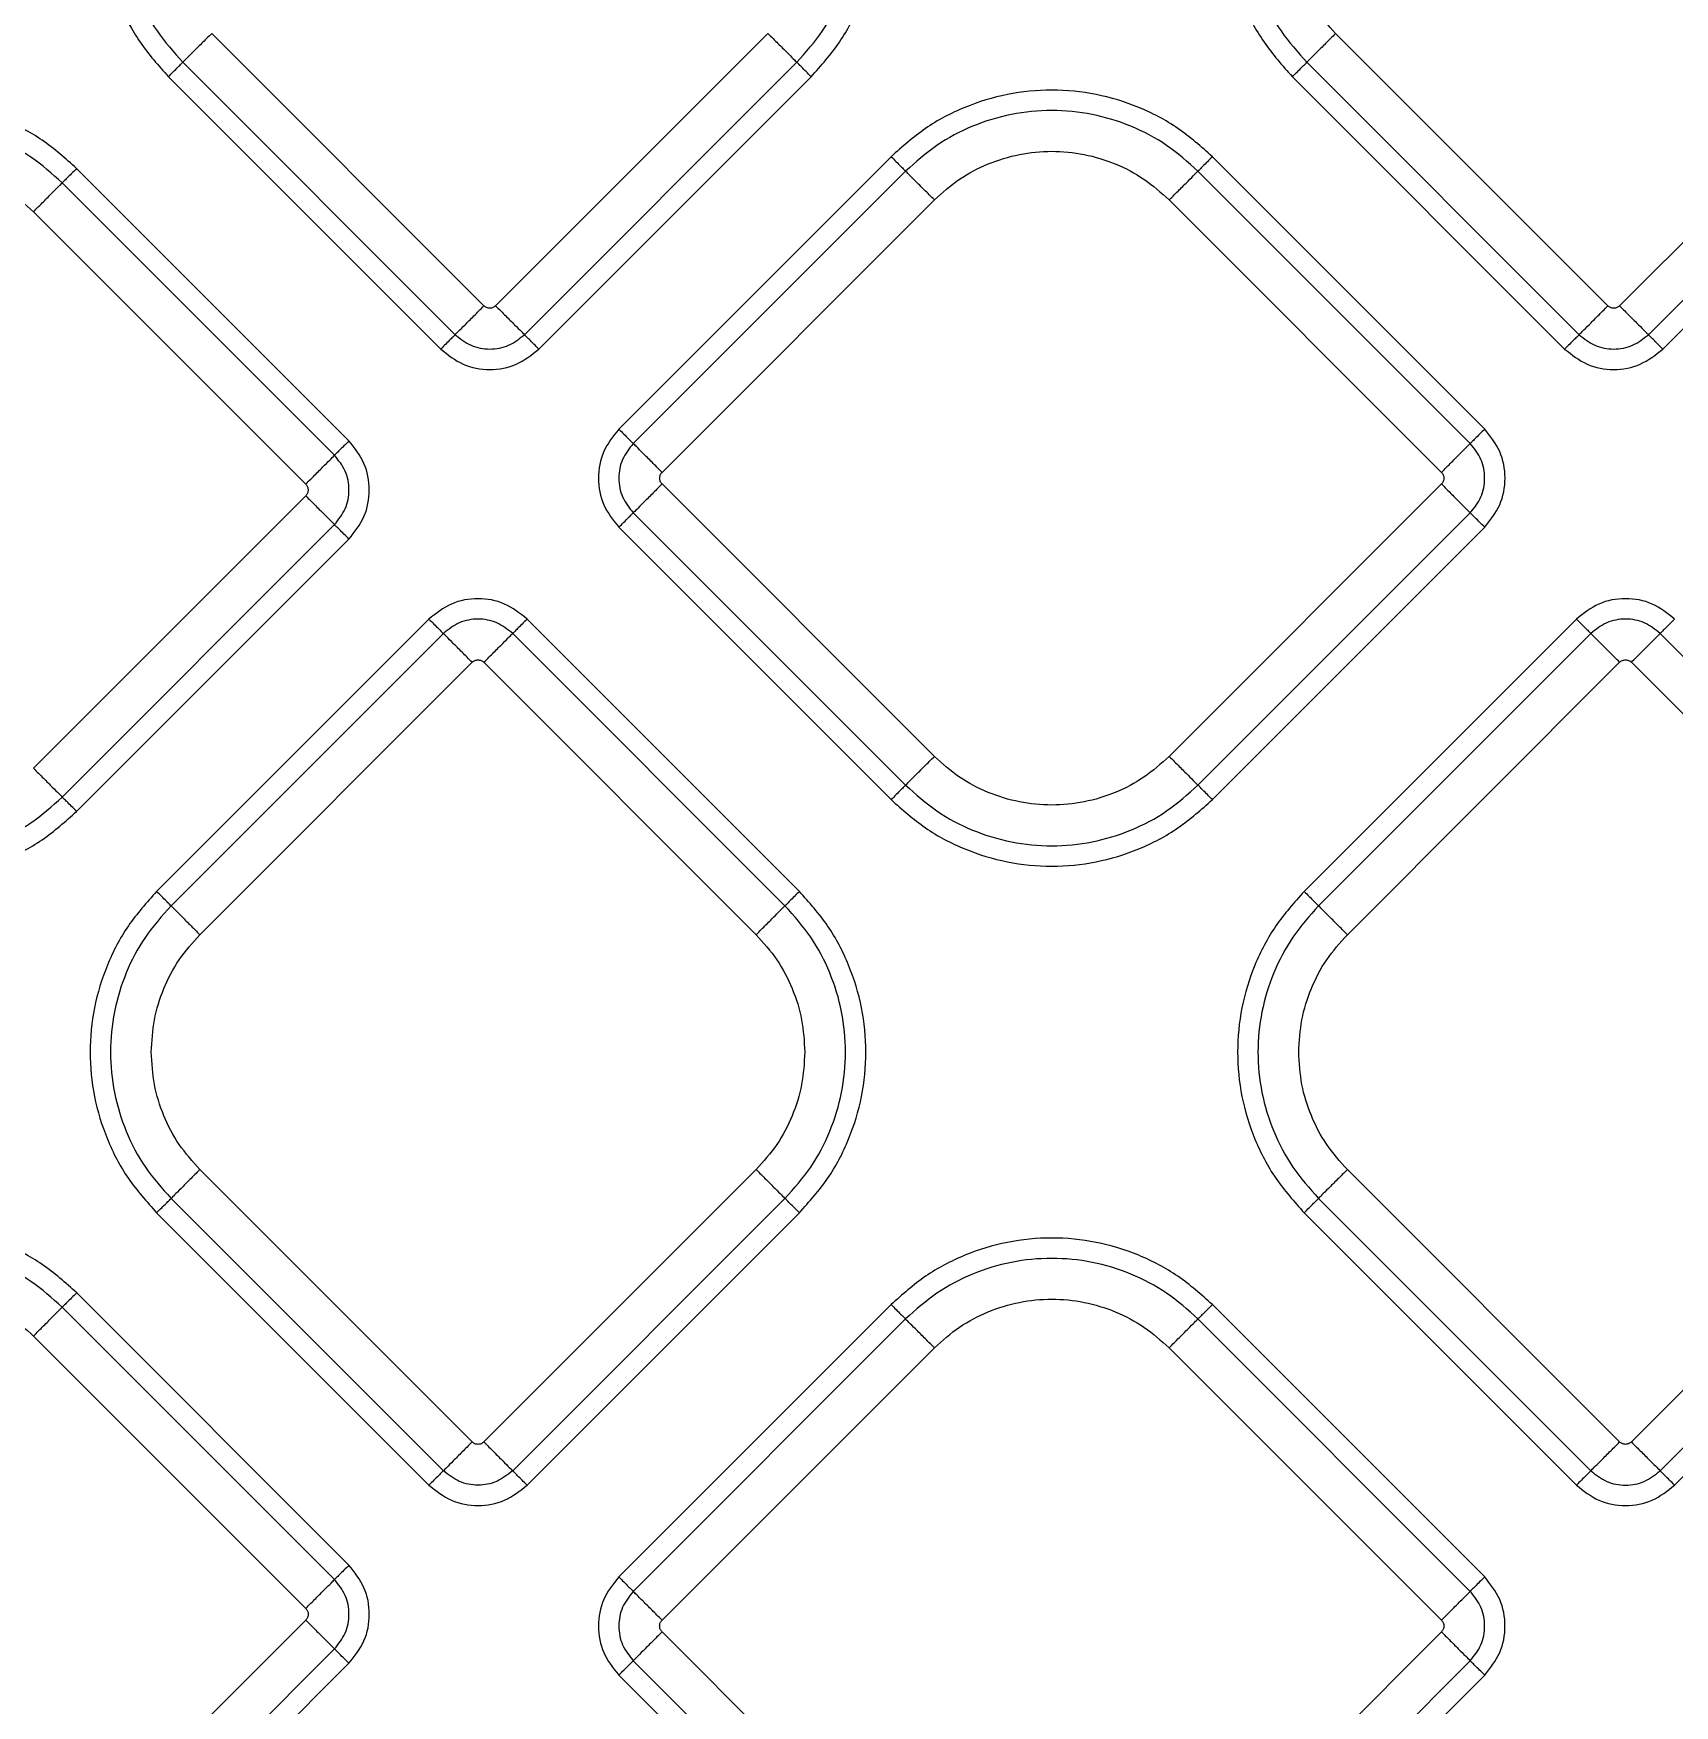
# Model space of a CAD drawing. Extents: x 400 to 501, y 484 to 634.
# Drawn here: x 456.23 to 460.201, y 544.394 to 548.439 of the extents above; entities that cross this region are included whole.
import ezdxf

# ---------------------------------------------------------------- set-up
doc = ezdxf.new("R2010")
doc.units = 0
doc.header["$MEASUREMENT"] = 0
doc.layers.add('DIM', color=3, linetype='Continuous')
doc.layers.add('GEOMETRY', color=3, linetype='Continuous', lineweight=25)

# ---------------------------------------------------------------- blocks, each defined once
blk = doc.blocks.new('2026 GRANDEE')
at = {"layer": 'GEOMETRY', "ltscale": 16}
for p, q in [((6.8952, -49.0601), (6.2364, -48.4013)), ((7.5823, -48.4013), (6.9235, -49.0601)), ((9.6147, -49.0602), (8.9559, -48.4013)), ((10.3018, -48.4013), (9.643, -49.0602)), ((6.1667, -48.471), (6.8255, -49.1299)), ((6.9932, -49.1299), (7.652, -48.471)), ((8.8861, -48.4711), (9.545, -49.1299)), ((9.7127, -49.1299), (10.3715, -48.4711)), ((6.1318, -48.5059), (6.7906, -49.1647)), ((7.0281, -49.1647), (7.6869, -48.5059)), ((8.8513, -48.5059), (9.5101, -49.1647)), ((9.7476, -49.1648), (10.4064, -48.5059)), ((6.5686, -49.3868), (5.9097, -48.7279)), ((7.8805, -48.6994), (7.2216, -49.3583)), ((7.9153, -48.7343), (7.2565, -49.3931)), ((9.2817, -49.3931), (8.6229, -48.7343)), ((9.3166, -49.3583), (8.6578, -48.6994)), ((6.5337, -49.4216), (5.8749, -48.7628)), ((7.3262, -49.4629), (7.985, -48.804)), ((8.5532, -48.804), (9.212, -49.4629)), ((5.8051, -48.8325), (6.464, -49.4914)), ((7.985, -50.15), (7.3262, -49.4911)), ((9.212, -49.4911), (8.5532, -50.15)), ((6.464, -49.5196), (5.8051, -50.1785)), ((7.2565, -49.5609), (7.9153, -50.2197)), ((8.6229, -50.2197), (9.2817, -49.5609)), ((5.8749, -50.2482), (6.5337, -49.5894)), ((5.9097, -50.2831), (6.5686, -49.6242)), ((7.2216, -49.5957), (7.8805, -50.2546)), ((8.6578, -50.2546), (9.3166, -49.5957)), ((6.7621, -49.8178), (6.1033, -50.4766)), ((7.6584, -50.4766), (6.9996, -49.8178)), ((9.5386, -49.8178), (8.8798, -50.4766)), ((6.797, -49.8526), (6.1381, -50.5115)), ((7.6235, -50.5115), (6.9647, -49.8526)), ((9.5735, -49.8526), (8.9147, -50.5114)), ((10.4, -50.5114), (9.7412, -49.8526)), ((6.2079, -50.5812), (6.8667, -49.9224)), ((6.895, -49.9224), (7.5538, -50.5812)), ((8.9844, -50.5812), (9.6432, -49.9223)), ((9.6715, -49.9223), (10.3303, -50.5812)), ((6.8667, -51.8082), (6.2079, -51.1493)), ((7.5538, -51.1493), (6.895, -51.8082)), ((9.6432, -51.8081), (8.9844, -51.1493)), ((10.3303, -51.1493), (9.6715, -51.8081)), ((6.1381, -51.2191), (6.797, -51.8779)), ((6.9647, -51.8779), (7.6235, -51.2191)), ((8.9147, -51.219), (9.5735, -51.8779)), ((9.7412, -51.8779), (10.4, -51.219)), ((6.1033, -51.2539), (6.7621, -51.9127)), ((6.9996, -51.9128), (7.6584, -51.2539)), ((8.8798, -51.2539), (9.5386, -51.9127)), ((9.7761, -51.9127), (10.4349, -51.2539)), ((6.5337, -52.1411), (5.8749, -51.4823)), ((6.5686, -52.1063), (5.9098, -51.4474)), ((7.8804, -51.4759), (7.2216, -52.1348)), ((9.3166, -52.1348), (8.6577, -51.4759)), ((7.9153, -51.5108), (7.2565, -52.1696)), ((9.2817, -52.1696), (8.6229, -51.5108)), ((5.8052, -51.552), (6.464, -52.2109)), ((7.3262, -52.2394), (7.985, -51.5805)), ((8.5531, -51.5805), (9.212, -52.2394)), ((6.464, -52.2391), (5.8052, -52.898)), ((7.985, -52.9265), (7.3262, -52.2676)), ((9.212, -52.2676), (8.5531, -52.9265)), ((6.0486, -52.794), (6.5337, -52.3089)), ((6.0835, -52.8288), (6.5686, -52.3437)), ((7.2216, -52.3722), (7.8804, -53.0311)), ((7.2565, -52.3374), (7.9153, -52.9962)), ((8.6229, -52.9962), (9.2817, -52.3374)), ((8.6577, -53.0311), (9.3166, -52.3722))]:
    blk.add_line(p, q, dxfattribs=at)
for points in [[(6.1318, -47.7286), (6.1078, -47.7555), (6.0598, -47.8092), (6.0096, -47.9057), (5.9778, -48.0093), (5.9673, -48.1172), (5.9778, -48.2252), (6.0096, -48.3287), (6.0598, -48.4252), (6.1078, -48.479), (6.1318, -48.5059)], [(6.1667, -47.7634), (6.1448, -47.7879), (6.1011, -47.8369), (6.0554, -47.9247), (6.0265, -48.019), (6.0169, -48.1172), (6.0265, -48.2155), (6.0554, -48.3098), (6.1011, -48.3976), (6.1448, -48.4466), (6.1667, -48.471)], [(7.652, -48.471), (7.6739, -48.4466), (7.7176, -48.3976), (7.7633, -48.3098), (7.7922, -48.2155), (7.8018, -48.1172), (7.7922, -48.019), (7.7633, -47.9247), (7.7176, -47.8369), (7.6739, -47.7879), (7.652, -47.7634)], [(7.6869, -48.5059), (7.7109, -48.479), (7.7589, -48.4252), (7.8091, -48.3287), (7.8409, -48.2252), (7.8514, -48.1172), (7.8409, -48.0093), (7.8091, -47.9057), (7.7589, -47.8092), (7.7109, -47.7555), (7.6869, -47.7286)], [(8.8513, -47.7286), (8.8273, -47.7555), (8.7793, -47.8093), (8.729, -47.9058), (8.6973, -48.0093), (8.6868, -48.1173), (8.6973, -48.2252), (8.729, -48.3288), (8.7793, -48.4253), (8.8273, -48.479), (8.8513, -48.5059)], [(8.8861, -47.7635), (8.8643, -47.788), (8.8206, -47.8369), (8.7749, -47.9247), (8.746, -48.019), (8.7364, -48.1173), (8.746, -48.2155), (8.7749, -48.3098), (8.8206, -48.3976), (8.8643, -48.4466), (8.8861, -48.4711)], [(8.9559, -48.4013), (8.9383, -48.3817), (8.9032, -48.3424), (8.8667, -48.2719), (8.8427, -48.1962), (8.8397, -48.1436), (8.8382, -48.1173)], [(6.2364, -48.4013), (6.2281, -48.4096), (6.2115, -48.4261), (6.1899, -48.4478), (6.1733, -48.4644), (6.1689, -48.4688), (6.1667, -48.471)], [(7.5823, -48.4013), (7.5906, -48.4096), (7.6072, -48.4261), (7.6288, -48.4478), (7.6454, -48.4644), (7.6498, -48.4688), (7.652, -48.471)], [(8.9559, -48.4013), (8.9476, -48.4096), (8.931, -48.4262), (8.9094, -48.4478), (8.8928, -48.4644), (8.8884, -48.4688), (8.8861, -48.4711)], [(6.1318, -48.5059), (6.1359, -48.5017), (6.1442, -48.4935), (6.155, -48.4826), (6.1633, -48.4743), (6.1655, -48.4721), (6.1667, -48.471)], [(7.6869, -48.5059), (7.6828, -48.5017), (7.6745, -48.4935), (7.6637, -48.4826), (7.6554, -48.4743), (7.6532, -48.4721), (7.652, -48.471)], [(8.8513, -48.5059), (8.8554, -48.5018), (8.8637, -48.4935), (8.8745, -48.4827), (8.8828, -48.4744), (8.885, -48.4722), (8.8861, -48.4711)], [(5.9097, -48.7279), (5.8828, -48.704), (5.8291, -48.656), (5.7326, -48.6057), (5.629, -48.574), (5.5211, -48.5634), (5.4131, -48.574), (5.3096, -48.6057), (5.2131, -48.656), (5.1593, -48.704), (5.1324, -48.7279)], [(8.6578, -48.6994), (8.6309, -48.6754), (8.5771, -48.6275), (8.4806, -48.5772), (8.3771, -48.5455), (8.2691, -48.5349), (8.1611, -48.5455), (8.0576, -48.5772), (7.9611, -48.6275), (7.9073, -48.6754), (7.8805, -48.6994)], [(8.6229, -48.7343), (8.5984, -48.7125), (8.5495, -48.6688), (8.4616, -48.623), (8.3674, -48.5942), (8.2691, -48.5846), (8.1708, -48.5942), (8.0766, -48.623), (7.9887, -48.6688), (7.9398, -48.7125), (7.9153, -48.7343)], [(5.8749, -48.7628), (5.8504, -48.741), (5.8014, -48.6973), (5.7136, -48.6515), (5.6194, -48.6227), (5.5211, -48.6131), (5.4228, -48.6227), (5.3285, -48.6515), (5.2407, -48.6973), (5.1918, -48.741), (5.1673, -48.7628)], [(7.985, -48.804), (8.0047, -48.7865), (8.044, -48.7514), (8.1145, -48.7147), (8.1902, -48.6915), (8.2691, -48.6838), (8.348, -48.6915), (8.4237, -48.7147), (8.4942, -48.7514), (8.5335, -48.7865), (8.5532, -48.804)], [(5.237, -48.8325), (5.2567, -48.815), (5.296, -48.7799), (5.3665, -48.7432), (5.4422, -48.72), (5.5211, -48.7123), (5.6, -48.72), (5.6757, -48.7432), (5.7462, -48.7799), (5.7855, -48.815), (5.8051, -48.8325)], [(5.9097, -48.7279), (5.9056, -48.7321), (5.8973, -48.7404), (5.8865, -48.7512), (5.8782, -48.7595), (5.876, -48.7617), (5.8749, -48.7628)], [(7.8805, -48.6994), (7.8846, -48.7036), (7.8929, -48.7119), (7.9037, -48.7227), (7.912, -48.731), (7.9142, -48.7332), (7.9153, -48.7343)], [(7.985, -48.804), (7.9768, -48.7957), (7.9602, -48.7792), (7.9386, -48.7575), (7.922, -48.7409), (7.9175, -48.7365), (7.9153, -48.7343)], [(8.5532, -48.804), (8.5615, -48.7957), (8.578, -48.7792), (8.5997, -48.7575), (8.6163, -48.7409), (8.6207, -48.7365), (8.6229, -48.7343)], [(8.6578, -48.6994), (8.6536, -48.7036), (8.6453, -48.7119), (8.6345, -48.7227), (8.6262, -48.731), (8.624, -48.7332), (8.6229, -48.7343)], [(5.8051, -48.8325), (5.8134, -48.8243), (5.83, -48.8077), (5.8516, -48.786), (5.8682, -48.7694), (5.8727, -48.765), (5.8749, -48.7628)], [(6.8255, -49.1299), (6.8277, -49.1276), (6.8321, -49.1232), (6.8487, -49.1066), (6.8704, -49.085), (6.8869, -49.0684), (6.8952, -49.0601)], [(6.9235, -49.0601), (6.9318, -49.0684), (6.9483, -49.085), (6.97, -49.1066), (6.9866, -49.1232), (6.991, -49.1276), (6.9932, -49.1299)], [(9.545, -49.1299), (9.5472, -49.1277), (9.5516, -49.1233), (9.5682, -49.1067), (9.5899, -49.085), (9.6064, -49.0684), (9.6147, -49.0602)], [(9.643, -49.0602), (9.6513, -49.0684), (9.6678, -49.085), (9.6895, -49.1067), (9.7061, -49.1233), (9.7105, -49.1277), (9.7127, -49.1299)], [(6.8255, -49.1299), (6.8244, -49.131), (6.8222, -49.1332), (6.8139, -49.1415), (6.803, -49.1523), (6.7948, -49.1606), (6.7906, -49.1647)], [(7.0281, -49.1647), (7.0239, -49.1606), (7.0157, -49.1523), (7.0048, -49.1415), (6.9965, -49.1332), (6.9943, -49.131), (6.9932, -49.1299)], [(9.545, -49.1299), (9.5439, -49.131), (9.5417, -49.1332), (9.5334, -49.1415), (9.5225, -49.1523), (9.5143, -49.1606), (9.5101, -49.1647)], [(9.7476, -49.1647), (9.7434, -49.1606), (9.7351, -49.1523), (9.7243, -49.1415), (9.716, -49.1332), (9.7138, -49.131), (9.7127, -49.1299)], [(7.2216, -49.3583), (7.2258, -49.3624), (7.234, -49.3707), (7.2449, -49.3815), (7.2532, -49.3898), (7.2554, -49.392), (7.2565, -49.3931)], [(9.3166, -49.3583), (9.3125, -49.3624), (9.3042, -49.3707), (9.2933, -49.3815), (9.285, -49.3898), (9.2828, -49.392), (9.2817, -49.3931)], [(6.464, -49.4914), (6.4723, -49.4831), (6.4888, -49.4665), (6.5105, -49.4449), (6.5271, -49.4283), (6.5315, -49.4239), (6.5337, -49.4216)], [(6.5686, -49.3868), (6.5644, -49.3909), (6.5561, -49.3992), (6.5453, -49.41), (6.537, -49.4183), (6.5348, -49.4205), (6.5337, -49.4216)], [(7.3262, -49.4629), (7.3179, -49.4546), (7.3014, -49.438), (7.2797, -49.4164), (7.2631, -49.3998), (7.2587, -49.3953), (7.2565, -49.3931)], [(9.212, -49.4629), (9.2203, -49.4546), (9.2368, -49.438), (9.2585, -49.4164), (9.2751, -49.3998), (9.2795, -49.3953), (9.2817, -49.3931)], [(7.3262, -49.4911), (7.3179, -49.4994), (7.3014, -49.516), (7.2797, -49.5376), (7.2631, -49.5542), (7.2587, -49.5586), (7.2565, -49.5609)], [(9.212, -49.4911), (9.2203, -49.4994), (9.2368, -49.516), (9.2585, -49.5376), (9.2751, -49.5542), (9.2795, -49.5586), (9.2817, -49.5609)], [(6.464, -49.5196), (6.4723, -49.5279), (6.4888, -49.5445), (6.5105, -49.5661), (6.5271, -49.5827), (6.5315, -49.5872), (6.5337, -49.5894)], [(7.2216, -49.5957), (7.2258, -49.5916), (7.234, -49.5833), (7.2449, -49.5725), (7.2532, -49.5642), (7.2554, -49.562), (7.2565, -49.5609)], [(9.3166, -49.5957), (9.3125, -49.5916), (9.3042, -49.5833), (9.2933, -49.5725), (9.285, -49.5642), (9.2828, -49.562), (9.2817, -49.5609)], [(6.5686, -49.6242), (6.5644, -49.6201), (6.5561, -49.6118), (6.5453, -49.601), (6.537, -49.5927), (6.5348, -49.5905), (6.5337, -49.5894)], [(6.7621, -49.8178), (6.7663, -49.8219), (6.7745, -49.8302), (6.7854, -49.841), (6.7937, -49.8493), (6.7959, -49.8515), (6.797, -49.8526)], [(6.9996, -49.8178), (6.9954, -49.8219), (6.9871, -49.8302), (6.9763, -49.841), (6.968, -49.8493), (6.9658, -49.8515), (6.9647, -49.8526)], [(9.5386, -49.8178), (9.5428, -49.8219), (9.551, -49.8302), (9.5619, -49.841), (9.5702, -49.8493), (9.5724, -49.8515), (9.5735, -49.8526)], [(9.7761, -49.8178), (9.7719, -49.8219), (9.7637, -49.8302), (9.7528, -49.841), (9.7445, -49.8493), (9.7423, -49.8515), (9.7412, -49.8526)], [(6.8667, -49.9224), (6.8584, -49.9141), (6.8419, -49.8975), (6.8202, -49.8759), (6.8036, -49.8593), (6.7992, -49.8549), (6.797, -49.8526)], [(6.895, -49.9224), (6.9033, -49.9141), (6.9198, -49.8975), (6.9415, -49.8759), (6.9581, -49.8593), (6.9625, -49.8549), (6.9647, -49.8526)], [(9.6432, -49.9223), (9.6349, -49.9141), (9.6184, -49.8975), (9.5967, -49.8758), (9.5801, -49.8593), (9.5757, -49.8548), (9.5735, -49.8526)], [(9.6715, -49.9223), (9.6798, -49.9141), (9.6963, -49.8975), (9.718, -49.8758), (9.7346, -49.8593), (9.739, -49.8548), (9.7412, -49.8526)], [(7.9153, -50.2197), (7.9175, -50.2175), (7.922, -50.2131), (7.9386, -50.1965), (7.9602, -50.1748), (7.9768, -50.1582), (7.985, -50.15)], [(8.5532, -50.15), (8.5335, -50.1675), (8.4942, -50.2026), (8.4237, -50.2393), (8.348, -50.2625), (8.2691, -50.2702), (8.1902, -50.2625), (8.1145, -50.2393), (8.044, -50.2026), (8.0047, -50.1675), (7.985, -50.15)], [(8.5532, -50.15), (8.5615, -50.1582), (8.578, -50.1748), (8.5997, -50.1965), (8.6163, -50.2131), (8.6207, -50.2175), (8.6229, -50.2197)], [(5.8051, -50.1785), (5.8134, -50.1868), (5.83, -50.2033), (5.8516, -50.225), (5.8682, -50.2416), (5.8727, -50.246), (5.8749, -50.2482)], [(7.9153, -50.2197), (7.9142, -50.2208), (7.912, -50.223), (7.9037, -50.2313), (7.8929, -50.2421), (7.8846, -50.2504), (7.8805, -50.2546)], [(7.9153, -50.2197), (7.9398, -50.2415), (7.9887, -50.2852), (8.0766, -50.331), (8.1708, -50.3598), (8.2691, -50.3694), (8.3674, -50.3598), (8.4616, -50.331), (8.5495, -50.2852), (8.5984, -50.2415), (8.6229, -50.2197)], [(8.6578, -50.2546), (8.6536, -50.2504), (8.6453, -50.2421), (8.6345, -50.2313), (8.6262, -50.223), (8.624, -50.2208), (8.6229, -50.2197)], [(5.1673, -50.2482), (5.1918, -50.27), (5.2407, -50.3137), (5.3285, -50.3595), (5.4228, -50.3883), (5.5211, -50.3979), (5.6194, -50.3883), (5.7136, -50.3595), (5.8014, -50.3137), (5.8504, -50.27), (5.8749, -50.2482)], [(5.9097, -50.2831), (5.9056, -50.2789), (5.8973, -50.2706), (5.8865, -50.2598), (5.8782, -50.2515), (5.876, -50.2493), (5.8749, -50.2482)], [(7.8805, -50.2546), (7.9073, -50.2785), (7.9611, -50.3265), (8.0576, -50.3768), (8.1611, -50.4085), (8.2691, -50.4191), (8.3771, -50.4085), (8.4806, -50.3768), (8.5771, -50.3265), (8.6309, -50.2785), (8.6578, -50.2546)], [(5.1324, -50.2831), (5.1593, -50.3071), (5.2131, -50.355), (5.3096, -50.4053), (5.4131, -50.437), (5.5211, -50.4476), (5.629, -50.437), (5.7326, -50.4053), (5.8291, -50.355), (5.8828, -50.3071), (5.9097, -50.2831)], [(6.1033, -50.4766), (6.0793, -50.5035), (6.0313, -50.5573), (5.981, -50.6538), (5.9493, -50.7573), (5.9388, -50.8653), (5.9493, -50.9732), (5.981, -51.0768), (6.0313, -51.1733), (6.0793, -51.227), (6.1033, -51.2539)], [(6.1381, -50.5115), (6.1163, -50.536), (6.0726, -50.5849), (6.0269, -50.6727), (5.998, -50.767), (5.9884, -50.8653), (5.998, -50.9635), (6.0269, -51.0578), (6.0726, -51.1456), (6.1163, -51.1946), (6.1381, -51.2191)], [(6.1381, -50.5115), (6.137, -50.5104), (6.1348, -50.5082), (6.1265, -50.4999), (6.1157, -50.489), (6.1074, -50.4808), (6.1033, -50.4766)], [(6.1381, -50.5115), (6.1404, -50.5137), (6.1448, -50.5181), (6.1614, -50.5347), (6.183, -50.5564), (6.1996, -50.5729), (6.2079, -50.5812)], [(7.5538, -50.5812), (7.5621, -50.5729), (7.5786, -50.5564), (7.6003, -50.5347), (7.6169, -50.5181), (7.6213, -50.5137), (7.6235, -50.5115)], [(7.6584, -50.4766), (7.6543, -50.4808), (7.646, -50.489), (7.6352, -50.4999), (7.6269, -50.5082), (7.6246, -50.5104), (7.6235, -50.5115)], [(7.6235, -51.2191), (7.6454, -51.1946), (7.6891, -51.1456), (7.7348, -51.0578), (7.7637, -50.9635), (7.7733, -50.8653), (7.7637, -50.767), (7.7348, -50.6727), (7.6891, -50.5849), (7.6454, -50.536), (7.6235, -50.5115)], [(7.6584, -51.2539), (7.6824, -51.227), (7.7304, -51.1733), (7.7806, -51.0768), (7.8123, -50.9732), (7.8229, -50.8653), (7.8123, -50.7573), (7.7806, -50.6538), (7.7304, -50.5573), (7.6824, -50.5035), (7.6584, -50.4766)], [(8.8798, -50.4766), (8.8558, -50.5035), (8.8078, -50.5572), (8.7576, -50.6537), (8.7258, -50.7573), (8.7153, -50.8652), (8.7258, -50.9732), (8.7576, -51.0767), (8.8078, -51.1732), (8.8558, -51.227), (8.8798, -51.2539)], [(8.9147, -50.5114), (8.8928, -50.5359), (8.8491, -50.5849), (8.8034, -50.6727), (8.7745, -50.767), (8.7649, -50.8652), (8.7745, -50.9635), (8.8034, -51.0578), (8.8491, -51.1456), (8.8928, -51.1946), (8.9147, -51.219)], [(8.8798, -50.4766), (8.8839, -50.4807), (8.8922, -50.489), (8.903, -50.4998), (8.9113, -50.5081), (8.9135, -50.5103), (8.9147, -50.5114)], [(8.9844, -50.5812), (8.9761, -50.5729), (8.9595, -50.5563), (8.9379, -50.5347), (8.9213, -50.5181), (8.9169, -50.5137), (8.9147, -50.5114)], [(6.0902, -50.8653), (6.0917, -50.839), (6.0947, -50.7864), (6.1187, -50.7107), (6.1552, -50.6401), (6.1903, -50.6009), (6.2079, -50.5812)], [(7.5538, -50.5812), (7.5714, -50.6009), (7.6065, -50.6401), (7.643, -50.7107), (7.667, -50.7864), (7.67, -50.839), (7.6715, -50.8653)], [(8.8667, -50.8652), (8.8682, -50.8389), (8.8712, -50.7863), (8.8952, -50.7106), (8.9317, -50.6401), (8.9668, -50.6008), (8.9844, -50.5812)], [(6.2079, -51.1493), (6.1903, -51.1297), (6.1552, -51.0904), (6.1187, -51.0199), (6.0947, -50.9442), (6.0917, -50.8916), (6.0902, -50.8653)], [(7.6715, -50.8653), (7.67, -50.8916), (7.667, -50.9442), (7.643, -51.0199), (7.6065, -51.0904), (7.5714, -51.1297), (7.5538, -51.1493)], [(8.9844, -51.1493), (8.9668, -51.1297), (8.9317, -51.0904), (8.8952, -51.0198), (8.8712, -50.9441), (8.8682, -50.8915), (8.8667, -50.8652)], [(6.2079, -51.1493), (6.1996, -51.1576), (6.183, -51.1742), (6.1614, -51.1958), (6.1448, -51.2124), (6.1404, -51.2168), (6.1381, -51.2191)], [(7.5538, -51.1493), (7.5621, -51.1576), (7.5786, -51.1742), (7.6003, -51.1958), (7.6169, -51.2124), (7.6213, -51.2168), (7.6235, -51.2191)], [(8.9844, -51.1493), (8.9761, -51.1576), (8.9595, -51.1741), (8.9379, -51.1958), (8.9213, -51.2124), (8.9169, -51.2168), (8.9147, -51.219)], [(6.1033, -51.2539), (6.1074, -51.2498), (6.1157, -51.2415), (6.1265, -51.2307), (6.1348, -51.2224), (6.137, -51.2202), (6.1381, -51.2191)], [(7.6584, -51.2539), (7.6543, -51.2498), (7.646, -51.2415), (7.6352, -51.2307), (7.6269, -51.2224), (7.6246, -51.2202), (7.6235, -51.2191)], [(8.8798, -51.2539), (8.8839, -51.2497), (8.8922, -51.2415), (8.903, -51.2306), (8.9113, -51.2223), (8.9135, -51.2201), (8.9147, -51.219)], [(5.9098, -51.4474), (5.8829, -51.4234), (5.8291, -51.3755), (5.7326, -51.3252), (5.6291, -51.2935), (5.5211, -51.2829), (5.4131, -51.2935), (5.3096, -51.3252), (5.2131, -51.3755), (5.1593, -51.4234), (5.1325, -51.4474)], [(8.6577, -51.4759), (8.6308, -51.452), (8.5771, -51.404), (8.4806, -51.3537), (8.377, -51.322), (8.2691, -51.3114), (8.1611, -51.322), (8.0576, -51.3537), (7.9611, -51.404), (7.9073, -51.452), (7.8804, -51.4759)], [(5.8749, -51.4823), (5.8504, -51.4605), (5.8015, -51.4168), (5.7136, -51.371), (5.6194, -51.3422), (5.5211, -51.3326), (5.4228, -51.3422), (5.3286, -51.371), (5.2407, -51.4168), (5.1918, -51.4605), (5.1673, -51.4823)], [(8.6229, -51.5108), (8.5984, -51.489), (8.5494, -51.4453), (8.4616, -51.3995), (8.3674, -51.3707), (8.2691, -51.3611), (8.1708, -51.3707), (8.0765, -51.3995), (7.9887, -51.4453), (7.9398, -51.489), (7.9153, -51.5108)], [(5.237, -51.552), (5.2567, -51.5345), (5.296, -51.4994), (5.3665, -51.4627), (5.4422, -51.4395), (5.5211, -51.4318), (5.6, -51.4395), (5.6757, -51.4627), (5.7462, -51.4994), (5.7855, -51.5345), (5.8052, -51.552)], [(5.8052, -51.552), (5.8135, -51.5437), (5.83, -51.5272), (5.8517, -51.5055), (5.8683, -51.4889), (5.8727, -51.4845), (5.8749, -51.4823)], [(5.9098, -51.4474), (5.9056, -51.4516), (5.8973, -51.4599), (5.8865, -51.4707), (5.8782, -51.479), (5.876, -51.4812), (5.8749, -51.4823)], [(7.8804, -51.4759), (7.8846, -51.4801), (7.8928, -51.4884), (7.9037, -51.4992), (7.912, -51.5075), (7.9142, -51.5097), (7.9153, -51.5108)], [(7.985, -51.5805), (8.0047, -51.563), (8.044, -51.5279), (8.1145, -51.4912), (8.1902, -51.468), (8.2691, -51.4603), (8.348, -51.468), (8.4237, -51.4912), (8.4942, -51.5279), (8.5335, -51.563), (8.5531, -51.5805)], [(8.6577, -51.4759), (8.6536, -51.4801), (8.6453, -51.4884), (8.6345, -51.4992), (8.6262, -51.5075), (8.624, -51.5097), (8.6229, -51.5108)], [(7.985, -51.5805), (7.9767, -51.5723), (7.9602, -51.5557), (7.9385, -51.534), (7.9219, -51.5174), (7.9175, -51.513), (7.9153, -51.5108)], [(8.5531, -51.5805), (8.5614, -51.5723), (8.578, -51.5557), (8.5996, -51.534), (8.6162, -51.5174), (8.6207, -51.513), (8.6229, -51.5108)], [(6.8667, -51.8082), (6.8584, -51.8164), (6.8419, -51.833), (6.8202, -51.8547), (6.8036, -51.8713), (6.7992, -51.8757), (6.797, -51.8779)], [(6.895, -51.8082), (6.9033, -51.8164), (6.9198, -51.833), (6.9415, -51.8547), (6.9581, -51.8713), (6.9625, -51.8757), (6.9647, -51.8779)], [(9.5735, -51.8779), (9.5757, -51.8756), (9.5801, -51.8712), (9.5967, -51.8546), (9.6184, -51.833), (9.6349, -51.8164), (9.6432, -51.8081)], [(9.6715, -51.8081), (9.6798, -51.8164), (9.6963, -51.833), (9.718, -51.8546), (9.7346, -51.8712), (9.739, -51.8756), (9.7412, -51.8779)], [(6.797, -51.8779), (6.7959, -51.879), (6.7937, -51.8812), (6.7854, -51.8895), (6.7745, -51.9003), (6.7663, -51.9086), (6.7621, -51.9128)], [(6.9996, -51.9127), (6.9954, -51.9086), (6.9871, -51.9003), (6.9763, -51.8895), (6.968, -51.8812), (6.9658, -51.879), (6.9647, -51.8779)], [(9.5735, -51.8779), (9.5724, -51.879), (9.5702, -51.8812), (9.5619, -51.8895), (9.551, -51.9003), (9.5428, -51.9086), (9.5386, -51.9127)], [(9.7761, -51.9127), (9.7719, -51.9086), (9.7637, -51.9003), (9.7528, -51.8895), (9.7445, -51.8812), (9.7423, -51.879), (9.7412, -51.8779)], [(6.5686, -52.1063), (6.5645, -52.1104), (6.5562, -52.1187), (6.5453, -52.1295), (6.537, -52.1378), (6.5348, -52.14), (6.5337, -52.1411)], [(6.464, -52.2109), (6.4723, -52.2026), (6.4888, -52.186), (6.5105, -52.1644), (6.5271, -52.1478), (6.5315, -52.1433), (6.5337, -52.1411)], [(7.2216, -52.1348), (7.2257, -52.1389), (7.234, -52.1472), (7.2448, -52.158), (7.2531, -52.1663), (7.2553, -52.1685), (7.2565, -52.1696)], [(7.3262, -52.2394), (7.3179, -52.2311), (7.3013, -52.2145), (7.2797, -52.1929), (7.2631, -52.1763), (7.2587, -52.1719), (7.2565, -52.1696)], [(9.212, -52.2394), (9.2203, -52.2311), (9.2368, -52.2145), (9.2585, -52.1929), (9.2751, -52.1763), (9.2795, -52.1719), (9.2817, -52.1696)], [(9.3166, -52.1348), (9.3124, -52.1389), (9.3041, -52.1472), (9.2933, -52.158), (9.285, -52.1663), (9.2828, -52.1685), (9.2817, -52.1696)], [(6.464, -52.2391), (6.4723, -52.2474), (6.4888, -52.264), (6.5105, -52.2856), (6.5271, -52.3022), (6.5315, -52.3066), (6.5337, -52.3089)], [(7.3262, -52.2676), (7.3179, -52.2759), (7.3013, -52.2925), (7.2797, -52.3141), (7.2631, -52.3307), (7.2587, -52.3352), (7.2565, -52.3374)], [(9.212, -52.2676), (9.2203, -52.2759), (9.2368, -52.2925), (9.2585, -52.3141), (9.2751, -52.3307), (9.2795, -52.3352), (9.2817, -52.3374)], [(6.5686, -52.3437), (6.5645, -52.3396), (6.5562, -52.3313), (6.5453, -52.3205), (6.537, -52.3122), (6.5348, -52.31), (6.5337, -52.3089)], [(7.2216, -52.3722), (7.2257, -52.3681), (7.234, -52.3598), (7.2448, -52.349), (7.2531, -52.3407), (7.2553, -52.3385), (7.2565, -52.3374)], [(9.3166, -52.3722), (9.3124, -52.3681), (9.3041, -52.3598), (9.2933, -52.349), (9.285, -52.3407), (9.2828, -52.3385), (9.2817, -52.3374)]]:
    blk.add_open_spline(points, degree=3, dxfattribs=at)
for points, knots in [([(6.9235, -49.0601), (6.9214, -49.0618), (6.9173, -49.065), (6.9093, -49.0665), (6.9014, -49.065), (6.8973, -49.0618), (6.8952, -49.0601)], [0, 0, 0, 0, 0.250227, 0.500001, 0.749773, 1, 1, 1, 1]), ([(9.643, -49.0602), (9.6409, -49.0618), (9.6368, -49.0651), (9.6288, -49.0665), (9.6209, -49.0651), (9.6168, -49.0618), (9.6147, -49.0602)], [0, 0, 0, 0, 0.250227, 0.500001, 0.749773, 1, 1, 1, 1]), ([(6.8255, -49.1299), (6.8377, -49.1396), (6.8623, -49.159), (6.9093, -49.1674), (6.9564, -49.159), (6.981, -49.1396), (6.9932, -49.1299)], [0, 0, 0, 0, 0.249985, 0.499995, 0.750018, 1, 1, 1, 1]), ([(9.545, -49.1299), (9.5572, -49.1396), (9.5817, -49.159), (9.6288, -49.1675), (9.6759, -49.159), (9.7004, -49.1396), (9.7127, -49.1299)], [0, 0, 0, 0, 0.249985, 0.499995, 0.750018, 1, 1, 1, 1]), ([(6.7906, -49.1647), (6.808, -49.1785), (6.8427, -49.206), (6.9093, -49.2179), (6.976, -49.206), (7.0107, -49.1785), (7.0281, -49.1647)], [0, 0, 0, 0, 0.250039, 0.499994, 0.749965, 1, 1, 1, 1]), ([(9.5101, -49.1647), (9.5275, -49.1785), (9.5622, -49.206), (9.6288, -49.2179), (9.6955, -49.206), (9.7302, -49.1785), (9.7476, -49.1648)], [0, 0, 0, 0, 0.250039, 0.499994, 0.749965, 1, 1, 1, 1]), ([(7.2216, -49.3583), (7.2079, -49.3756), (7.1804, -49.4103), (7.1684, -49.477), (7.1804, -49.5437), (7.2079, -49.5784), (7.2216, -49.5957)], [0, 0, 0, 0, 0.250039, 0.499994, 0.749965, 1, 1, 1, 1]), ([(9.3166, -49.5957), (9.3303, -49.5784), (9.3578, -49.5437), (9.3698, -49.477), (9.3578, -49.4103), (9.3303, -49.3756), (9.3166, -49.3583)], [0, 0, 0, 0, 0.250039, 0.499994, 0.749965, 1, 1, 1, 1]), ([(6.5337, -49.5894), (6.5434, -49.5771), (6.5628, -49.5526), (6.5713, -49.5055), (6.5628, -49.4584), (6.5434, -49.4339), (6.5337, -49.4216)], [0, 0, 0, 0, 0.249985, 0.499995, 0.750018, 1, 1, 1, 1]), ([(6.5686, -49.6242), (6.5823, -49.6069), (6.6098, -49.5722), (6.6217, -49.5055), (6.6098, -49.4388), (6.5823, -49.4041), (6.5686, -49.3868)], [0, 0, 0, 0, 0.250039, 0.499994, 0.749965, 1, 1, 1, 1]), ([(7.2565, -49.3931), (7.2468, -49.4054), (7.2273, -49.4299), (7.2189, -49.477), (7.2273, -49.5241), (7.2468, -49.5486), (7.2565, -49.5609)], [0, 0, 0, 0, 0.2499848, 0.4999945, 0.7500184, 1, 1, 1, 1]), ([(9.2817, -49.5609), (9.2914, -49.5486), (9.3109, -49.5241), (9.3193, -49.477), (9.3109, -49.4299), (9.2914, -49.4054), (9.2817, -49.3931)], [0, 0, 0, 0, 0.249985, 0.499995, 0.750018, 1, 1, 1, 1]), ([(7.3262, -49.4911), (7.3246, -49.4891), (7.3213, -49.4849), (7.3199, -49.477), (7.3213, -49.4691), (7.3246, -49.4649), (7.3262, -49.4629)], [0, 0, 0, 0, 0.250227, 0.500001, 0.749773, 1, 1, 1, 1]), ([(9.212, -49.4629), (9.2136, -49.4649), (9.2169, -49.4691), (9.2184, -49.477), (9.2169, -49.4849), (9.2136, -49.4891), (9.212, -49.4911)], [0, 0, 0, 0, 0.250227, 0.500001, 0.749773, 1, 1, 1, 1]), ([(6.464, -49.4914), (6.4656, -49.4934), (6.4689, -49.4976), (6.4703, -49.5055), (6.4689, -49.5134), (6.4656, -49.5176), (6.464, -49.5196)], [0, 0, 0, 0, 0.250227, 0.500001, 0.749773, 1, 1, 1, 1]), ([(6.9996, -49.8178), (6.9822, -49.804), (6.9475, -49.7765), (6.8808, -49.7646), (6.8142, -49.7765), (6.7795, -49.804), (6.7621, -49.8178)], [0, 0, 0, 0, 0.250039, 0.499994, 0.749965, 1, 1, 1, 1]), ([(9.7761, -49.8178), (9.7587, -49.804), (9.724, -49.7765), (9.6574, -49.7646), (9.5907, -49.7765), (9.556, -49.804), (9.5386, -49.8178)], [0, 0, 0, 0, 0.2500385, 0.4999937, 0.7499651, 1, 1, 1, 1]), ([(6.9647, -49.8526), (6.9524, -49.8429), (6.9279, -49.8235), (6.8808, -49.8151), (6.8337, -49.8235), (6.8092, -49.8429), (6.797, -49.8526)], [0, 0, 0, 0, 0.2499848, 0.4999945, 0.7500184, 1, 1, 1, 1]), ([(9.7412, -49.8526), (9.729, -49.8429), (9.7044, -49.8235), (9.6573, -49.8151), (9.6103, -49.8235), (9.5857, -49.8429), (9.5735, -49.8526)], [0, 0, 0, 0, 0.249985, 0.499995, 0.750018, 1, 1, 1, 1]), ([(6.8667, -49.9224), (6.8688, -49.9207), (6.8729, -49.9175), (6.8808, -49.916), (6.8888, -49.9175), (6.8929, -49.9207), (6.895, -49.9224)], [0, 0, 0, 0, 0.2502271, 0.500001, 0.7497726, 1, 1, 1, 1]), ([(9.6432, -49.9223), (9.6453, -49.9207), (9.6494, -49.9174), (9.6573, -49.916), (9.6653, -49.9174), (9.6694, -49.9207), (9.6715, -49.9223)], [0, 0, 0, 0, 0.250227, 0.500001, 0.749773, 1, 1, 1, 1]), ([(6.895, -51.8082), (6.8929, -51.8098), (6.8888, -51.8131), (6.8808, -51.8145), (6.8729, -51.8131), (6.8688, -51.8098), (6.8667, -51.8082)], [0, 0, 0, 0, 0.250227, 0.500001, 0.749773, 1, 1, 1, 1]), ([(9.6715, -51.8081), (9.6694, -51.8098), (9.6653, -51.813), (9.6573, -51.8145), (9.6494, -51.813), (9.6453, -51.8098), (9.6432, -51.8081)], [0, 0, 0, 0, 0.250227, 0.500001, 0.749773, 1, 1, 1, 1]), ([(6.9647, -51.8779), (6.9524, -51.8876), (6.9279, -51.907), (6.8808, -51.9155), (6.8337, -51.907), (6.8092, -51.8876), (6.797, -51.8779)], [0, 0, 0, 0, 0.249989, 0.499995, 0.750011, 1, 1, 1, 1]), ([(9.5735, -51.8779), (9.5857, -51.8876), (9.6103, -51.907), (9.6573, -51.9154), (9.7044, -51.907), (9.729, -51.8876), (9.7412, -51.8779)], [0, 0, 0, 0, 0.249985, 0.499995, 0.750018, 1, 1, 1, 1]), ([(6.7621, -51.9127), (6.7795, -51.9265), (6.8142, -51.954), (6.8808, -51.9659), (6.9475, -51.954), (6.9822, -51.9265), (6.9996, -51.9128)], [0, 0, 0, 0, 0.2500325, 0.5000052, 0.7499624, 1, 1, 1, 1]), ([(9.5386, -51.9127), (9.556, -51.9265), (9.5907, -51.954), (9.6573, -51.9659), (9.724, -51.954), (9.7587, -51.9265), (9.7761, -51.9127)], [0, 0, 0, 0, 0.250039, 0.499994, 0.749965, 1, 1, 1, 1]), ([(6.5686, -52.3437), (6.5823, -52.3264), (6.6098, -52.2917), (6.6218, -52.225), (6.6098, -52.1583), (6.5823, -52.1236), (6.5686, -52.1063)], [0, 0, 0, 0, 0.250039, 0.499994, 0.749965, 1, 1, 1, 1]), ([(6.5337, -52.3089), (6.5434, -52.2966), (6.5629, -52.2721), (6.5713, -52.225), (6.5629, -52.1779), (6.5434, -52.1534), (6.5337, -52.1411)], [0, 0, 0, 0, 0.249985, 0.499995, 0.750018, 1, 1, 1, 1]), ([(7.2216, -52.1348), (7.2078, -52.1521), (7.1803, -52.1868), (7.1684, -52.2535), (7.1803, -52.3202), (7.2078, -52.3549), (7.2216, -52.3722)], [0, 0, 0, 0, 0.2500385, 0.4999937, 0.7499651, 1, 1, 1, 1]), ([(7.2565, -52.1696), (7.2467, -52.1819), (7.2273, -52.2064), (7.2189, -52.2535), (7.2273, -52.3006), (7.2467, -52.3251), (7.2565, -52.3374)], [0, 0, 0, 0, 0.249985, 0.499995, 0.750018, 1, 1, 1, 1]), ([(9.2817, -52.3374), (9.2914, -52.3251), (9.3108, -52.3006), (9.3193, -52.2535), (9.3108, -52.2064), (9.2914, -52.1819), (9.2817, -52.1696)], [0, 0, 0, 0, 0.249985, 0.499995, 0.750018, 1, 1, 1, 1]), ([(9.3166, -52.3722), (9.3303, -52.3549), (9.3578, -52.3202), (9.3697, -52.2535), (9.3578, -52.1868), (9.3303, -52.1521), (9.3166, -52.1348)], [0, 0, 0, 0, 0.250039, 0.499994, 0.749965, 1, 1, 1, 1]), ([(6.464, -52.2109), (6.4656, -52.2129), (6.4689, -52.2171), (6.4704, -52.225), (6.4689, -52.2329), (6.4656, -52.2371), (6.464, -52.2391)], [0, 0, 0, 0, 0.250227, 0.500001, 0.749773, 1, 1, 1, 1]), ([(7.3262, -52.2676), (7.3245, -52.2656), (7.3213, -52.2614), (7.3198, -52.2535), (7.3213, -52.2456), (7.3245, -52.2414), (7.3262, -52.2394)], [0, 0, 0, 0, 0.250227, 0.500001, 0.749773, 1, 1, 1, 1]), ([(9.212, -52.2394), (9.2136, -52.2414), (9.2169, -52.2456), (9.2183, -52.2535), (9.2169, -52.2614), (9.2136, -52.2656), (9.212, -52.2676)], [0, 0, 0, 0, 0.250227, 0.500001, 0.749773, 1, 1, 1, 1])]:
    blk.add_open_spline(points, degree=3, knots=knots, dxfattribs=at)

msp = doc.modelspace()

# ---------------------------------------------------------------- block references
at = {"layer": 'DIM'}
msp.add_blockref('2026 GRANDEE', (450.4248, 596.8403), dxfattribs=at)

doc.saveas('drawing.dxf')
